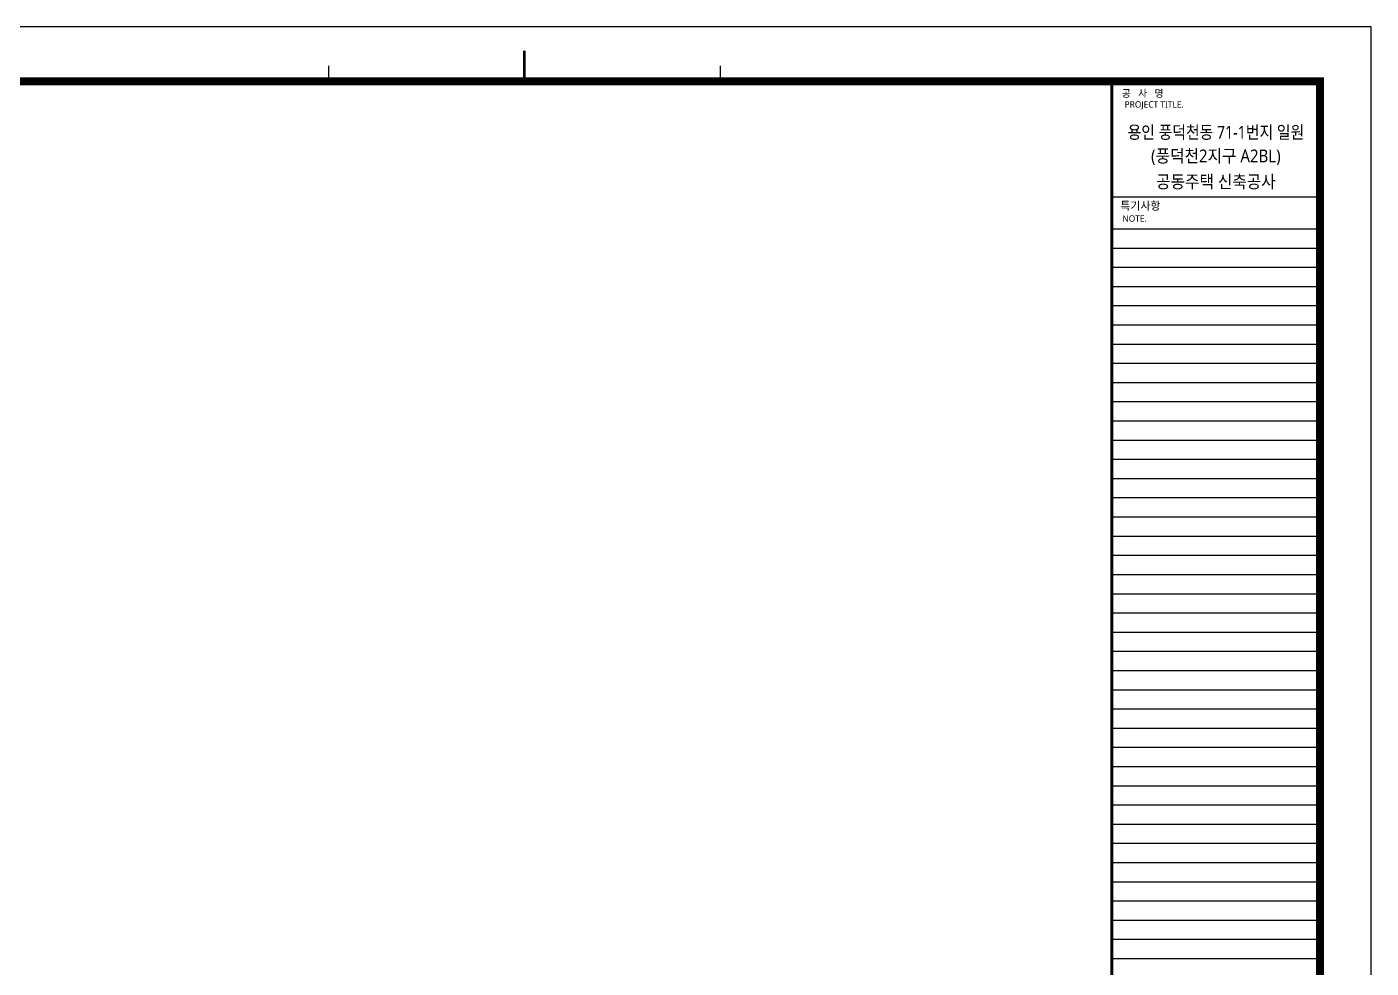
# Model space of a CAD drawing. Header units: millimetres. Extents: x 0 to 42000, y 0 to 29700.
# Drawn here: x 21000 to 42000, y 14995 to 29700 of the extents above; entities that cross this region are included whole.
import ezdxf
from ezdxf.enums import TextEntityAlignment as Align

# ---------------------------------------------------------------- set-up
doc = ezdxf.new("R2010")
doc.units = ezdxf.units.MM
for name, color, linetype in [('AA-FORM', 8, 'Continuous'), ('AA-SHEET', 7, 'Continuous'), ('AA-TEX-SYM', 3, 'Continuous')]:
    doc.layers.add(name, color=color, linetype=linetype)
doc.layers.add('AA-SHEET-DEF', color=140, linetype='Continuous', plot=False)
doc.styles.add('xr_A_form$0$맑은고딕', font='malgun.ttf')
doc.styles.add('맑은고딕', font='malgun.ttf')

# ---------------------------------------------------------------- blocks, each defined once
blk = doc.blocks.new('AA-FORM')
at = {"layer": 'AA-FORM'}
blk.add_lwpolyline([(0, 0), (0, -29700), (42000, -29700), (42000, 0)], close=True, dxfattribs=at)
at = {"layer": 'AA-FORM', "color": 4, "const_width": 125}
blk.add_lwpolyline([(1235, -850), (41200, -850), (41200, -28850), (1235, -28850)], close=True, dxfattribs=at)
at = {"layer": 'AA-SHEET', "color": 4}
for p, q in [((37950, -850), (41200, -850)), ((37950, -2655), (41200, -2655))]:
    blk.add_line(p, q, dxfattribs=at)
at = {"layer": 'AA-SHEET', "color": 4, "const_width": 50}
blk.add_lwpolyline([(37950, -850), (37950, -28791)], dxfattribs=at)
at = {"layer": 'AA-SHEET-DEF'}
for p, q in [((25712, -610), (25712, -850)), ((31831, -610), (31831, -850)), ((37950, -3155), (41200, -3155)), ((37950, -3455), (41200, -3455)), ((37950, -3755), (41200, -3755)), ((37950, -4055), (41200, -4055)), ((37950, -4355), (41200, -4355)), ((37950, -4655), (41200, -4655)), ((37950, -4955), (41200, -4955)), ((37950, -5255), (41200, -5255)), ((37950, -5555), (41200, -5555)), ((37950, -5855), (41200, -5855)), ((37950, -6155), (41200, -6155)), ((37950, -6455), (41200, -6455)), ((37950, -6755), (41200, -6755)), ((37950, -7055), (41200, -7055)), ((37950, -7355), (41200, -7355)), ((37950, -7655), (41200, -7655)), ((37950, -7955), (41200, -7955)), ((37950, -8255), (41200, -8255)), ((37950, -8555), (41200, -8555)), ((37950, -8855), (41200, -8855)), ((37950, -9155), (41200, -9155)), ((37950, -9455), (41200, -9455)), ((37950, -9755), (41200, -9755)), ((37950, -10055), (41200, -10055)), ((37950, -10355), (41200, -10355)), ((37950, -10655), (41200, -10655)), ((37950, -10955), (41200, -10955)), ((37950, -11255), (41200, -11255)), ((37950, -11555), (41200, -11555)), ((37950, -11855), (41200, -11855)), ((37950, -12155), (41200, -12155)), ((37950, -12455), (41200, -12455)), ((37950, -12755), (41200, -12755)), ((37950, -13055), (41200, -13055)), ((37950, -13355), (41200, -13355)), ((37950, -13655), (41200, -13655)), ((37950, -13955), (41200, -13955)), ((37950, -14255), (41200, -14255)), ((37950, -14555), (41200, -14555))]:
    blk.add_line(p, q, dxfattribs=at)
at = {"layer": 'AA-SHEET-DEF', "const_width": 40, "flags": 128}
blk.add_lwpolyline([(28771, -370), (28771, -850)], dxfattribs=at)
at = {"layer": 'AA-SHEET', "color": 7, "style": 'xr_A_form$0$맑은고딕'}
for s, height, p in [('공   사   명', 112.5, (38105, -1096)), ('특기사항', 125, (38082, -2858))]:
    blk.add_text(s, height=height, dxfattribs=at).set_placement(p)
at = {"layer": 'AA-SHEET', "color": 9, "style": 'xr_A_form$0$맑은고딕'}
for s, p in [('PROJECT TITLE.', (38149, -1261)), ('NOTE.', (38114, -3044))]:
    blk.add_text(s, height=100, dxfattribs=at).set_placement(p)
at = {"layer": 'AA-TEX-SYM', "style": '맑은고딕'}
for s, width, p in [('용인 풍덕천동 71-1번지 일원', 0.85, (39575, -1646)), ('(풍덕천2지구 A2BL)', 0.9, (39575, -2016)), ('공동주택 신축공사', 0.9, (39575, -2418))]:
    blk.add_text(s, height=200, dxfattribs=dict(at, width=width)).set_placement(p, align=Align.MIDDLE_CENTER)

msp = doc.modelspace()

# ---------------------------------------------------------------- block references
msp.add_blockref('AA-FORM', (0, 29700))

doc.saveas('drawing.dxf')
